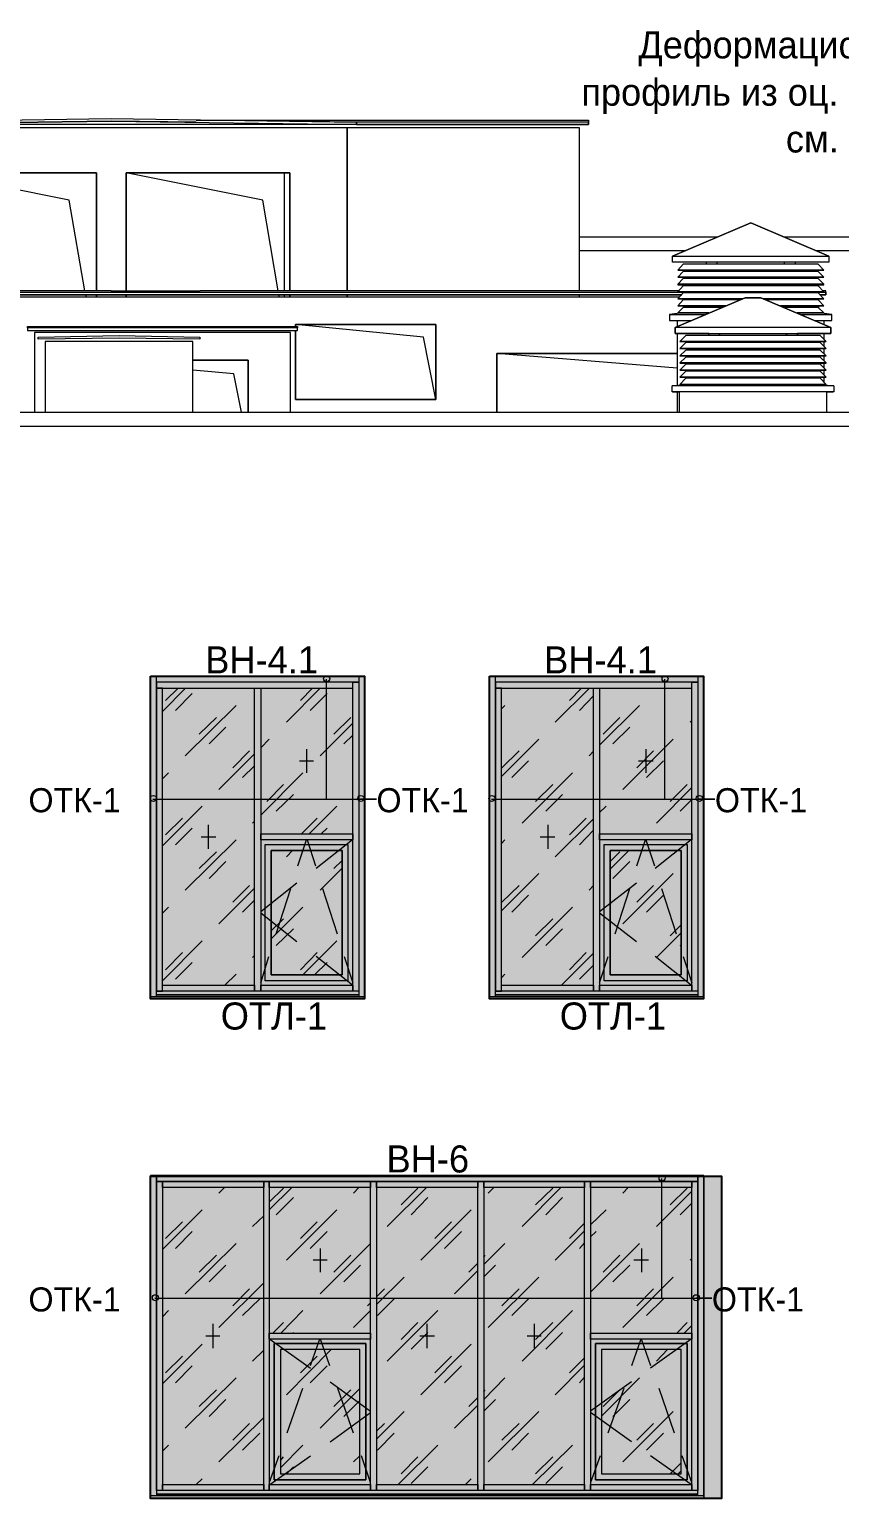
# Model space of a CAD drawing. Header units: millimetres. Extents: x 2294 to 908349, y -83289 to 219220.
# Drawn here: x 331641 to 338451, y 98100 to 110458 of the extents above; entities that cross this region are included whole.
import ezdxf

# ---------------------------------------------------------------- set-up
doc = ezdxf.new("R2010")
doc.units = ezdxf.units.MM
doc.layers.add('PDF _Геометрия', color=7, linetype='Continuous')
doc.layers.add('PDF _Текст', color=7, linetype='Continuous')

msp = doc.modelspace()

# ---------------------------------------------------------------- hatches: boundary and pattern name
at = {"transparency": 33554551}
h = msp.add_hatch(color=3, dxfattribs=at)
h.dxf.hatch_style = 1
h.paths.add_polyline_path([(332657.6, 105017.1), (334456.7, 105017.1), (334456.7, 102303.7), (332657.6, 102303.7)])
h = msp.add_hatch(color=3, dxfattribs=at)
h.dxf.hatch_style = 1
h.paths.add_polyline_path([(335506.5, 105017.1), (337305.5, 105017.1), (337305.5, 102303.7), (335506.5, 102303.7)])
h = msp.add_hatch(color=3, dxfattribs=at)
h.dxf.hatch_style = 1
h.paths.add_polyline_path([(332657.6, 100813.6), (337457.9, 100813.6), (337457.9, 98100.2), (332657.6, 98100.2)])

# ---------------------------------------------------------------- linework, layer by layer
for points in [[(332657.6, 105017.1), (334456.7, 105017.1), (334456.7, 102303.7), (332657.6, 102303.7)], [(335506.5, 105017.1), (337305.5, 105017.1), (337305.5, 102303.7), (335506.5, 102303.7)], [(332657.6, 100813.6), (337457.9, 100813.6), (337457.9, 98100.2), (332657.6, 98100.2)]]:
    msp.add_lwpolyline(points, close=True)
at = {"layer": 'PDF _Геометрия', "lineweight": 9}
for points in [[(333042.8, 109677.7), (332327.5, 109686.1), (334389, 109656.5), (334389, 109677.7), (333042.8, 109694.6), (336340.4, 109694.6), (336340.4, 109677.7), (334389, 109677.7), (334389, 109656.5), (336340.4, 109656.5), (330270.2, 109656.5), (332327.5, 109686.1), (330270.2, 109656.5), (330270.2, 109677.7), (332327.5, 109707.3), (334389, 109677.7)], [(336264.2, 108259.6), (336264.2, 109631.1), (334312.8, 109631.1), (334312.8, 108259.6), (334312.8, 109631.1), (330342.2, 109631.1), (330342.2, 108259.6)], [(332107.3, 108259.6), (331976.1, 109021.5), (330829, 109250.1)], [(333732.8, 108259.6), (333601.6, 109021.5), (332454.4, 109250.1)], [(333783.6, 108259.6), (333783.6, 109250.1)], [(338249.5, 108598.2), (345039.3, 108598.2), (345039.3, 108712.5), (345767.4, 108712.5), (346389.7, 108712.5), (346389.7, 109013.1), (347189.7, 109013.1)], [(337081.2, 108500.9), (337047.3, 108500.9), (337047.3, 108551.7), (337703.4, 108831), (338359.6, 108551.7), (338359.6, 108500.9), (338325.7, 108500.9)], [(338359.6, 108551.7), (337703.4, 108831), (337047.3, 108551.7)], [(336264.2, 108712.5), (337428.3, 108712.5)], [(337978.6, 108712.5), (345039.3, 108712.5), (345039.3, 108598.2)], [(336264.2, 108598.2), (337157.4, 108598.2)], [(337330.9, 108483.9), (337330.9, 108500.9)], [(337419.8, 108500.9), (337419.8, 108483.9)], [(337987.1, 108483.9), (337987.1, 108500.9)], [(338076, 108500.9), (338076, 108483.9)], [(338317.2, 108433.1), (338270.7, 108483.9), (337136.2, 108483.9), (337089.6, 108433.1)], [(337089.6, 108433.1), (338317.2, 108433.1), (337089.6, 108433.1)], [(338317.2, 108373.9), (338270.7, 108420.4), (337136.2, 108420.4)], [(337330.9, 108420.4), (337330.9, 108433.1)], [(337419.8, 108433.1), (337419.8, 108420.4)], [(337987.1, 108420.4), (337987.1, 108433.1)], [(338076, 108433.1), (338076, 108420.4)], [(337098.1, 108259.6), (333076.7, 108259.6), (333076.7, 108255.3), (332327.5, 108255.3), (332327.5, 108259.6), (330215.2, 108259.6), (330215.2, 108246.9), (337330.9, 108246.9)], [(337089.6, 108373.9), (338317.2, 108373.9), (337089.6, 108373.9)], [(338270.7, 108301.9), (337136.2, 108301.9), (337089.6, 108251.1)], [(338317.2, 108314.6), (338270.7, 108361.2), (337136.2, 108361.2)], [(337330.9, 108361.2), (337330.9, 108373.9)], [(337330.9, 108301.9), (337330.9, 108310.4)], [(337419.8, 108373.9), (337419.8, 108361.2)], [(337419.8, 108310.4), (337419.8, 108301.9)], [(337987.1, 108361.2), (337987.1, 108373.9)], [(337987.1, 108301.9), (337987.1, 108310.4)], [(338076, 108373.9), (338076, 108361.2)], [(338076, 108310.4), (338076, 108301.9)], [(338076, 108246.9), (338334.2, 108246.9), (338334.2, 108259.6), (338308.8, 108259.6)], [(330215.2, 108246.9), (330215.2, 108225.7), (337123.5, 108225.7), (330215.2, 108225.7), (330215.2, 108242.6)], [(337102.3, 108204.5), (330274.4, 108204.5), (330274.4, 108035.2)], [(332120, 108204.5), (332115.8, 108225.7)], [(333741.3, 108204.5), (333741.3, 108225.7)], [(333783.6, 108204.5), (333783.6, 108225.7)], [(336264.2, 108204.5), (336264.2, 108225.7)], [(338376.5, 107950.6), (337788.1, 108200.3), (337656.9, 108200.3), (337068.5, 107950.6)], [(337089.6, 108251.1), (338317.2, 108251.1), (337089.6, 108251.1)], [(337610.3, 108183.4), (337136.2, 108183.4), (337089.6, 108132.6)], [(337496, 108132.6), (337089.6, 108132.6), (337491.8, 108132.6)], [(338317.2, 108191.8), (338270.7, 108242.6), (337136.2, 108242.6)], [(337330.9, 108242.6), (337330.9, 108251.1)], [(337330.9, 108183.4), (337330.9, 108191.8)], [(337330.9, 108119.9), (337330.9, 108132.6)], [(337419.8, 108251.1), (337419.8, 108242.6)], [(337419.8, 108246.9), (337987.1, 108246.9)], [(337419.8, 108191.8), (337419.8, 108183.4)], [(337419.8, 108132.6), (337419.8, 108119.9)], [(337813.5, 108191.8), (338317.2, 108191.8), (337809.3, 108191.8)], [(338317.2, 108132.6), (338270.7, 108183.4), (337834.7, 108183.4)], [(337953.2, 108132.6), (338317.2, 108132.6), (337953.2, 108132.6)], [(337987.1, 108242.6), (337987.1, 108251.1)], [(337987.1, 108183.4), (337987.1, 108191.8)], [(337987.1, 108119.9), (337987.1, 108132.6)], [(338076, 108251.1), (338076, 108242.6)], [(338076, 108191.8), (338076, 108183.4)], [(338076, 108132.6), (338076, 108119.9)], [(338274.9, 108179.1), (338274.9, 108191.8)], [(338274.9, 108115.7), (338274.9, 108132.6)], [(338334.2, 108246.9), (338334.2, 108225.7), (338283.4, 108225.7), (338334.2, 108225.7), (338334.2, 108242.6)], [(337127.7, 108073.3), (337021.9, 108060.6), (337326.7, 108060.6)], [(337021.9, 108060.6), (337021.9, 108009.8), (337208.2, 108009.8)], [(337030.4, 108009.8), (337085.4, 108009.8), (337085.4, 107959)], [(337470.6, 108119.9), (337136.2, 108119.9), (337089.6, 108073.3)], [(338317.2, 108073.3), (338270.7, 108119.9), (337978.6, 108119.9)], [(338097.1, 108073.3), (338317.2, 108073.3), (338092.9, 108073.3)], [(338122.5, 108060.6), (338385, 108060.6), (338279.1, 108073.3)], [(338241, 108009.8), (338385, 108009.8), (338385, 108060.6)], [(338321.5, 107976), (338321.5, 108009.8), (338376.5, 108009.8)], [(331624.8, 107946.3), (331624.8, 107925.2), (333893.7, 107925.2), (333893.7, 107946.3)], [(331624.8, 107937.9), (331624.8, 107925.2), (333893.7, 107925.2), (333893.7, 107937.9)], [(333834.4, 107239.4), (333834.4, 107908.2), (331684, 107908.2), (331684, 107239.4)], [(335057.8, 107345.2), (334952, 107870.1), (333876.8, 107976)], [(337352.1, 107899.8), (337352.1, 107882.8), (337352.1, 107899.8), (337102.3, 107899.8), (337068.5, 107899.8), (337068.5, 107950.6), (337068.5, 107899.8), (338376.5, 107899.8), (338346.9, 107899.8), (338097.1, 107899.8)], [(337085.4, 107899.8), (337085.4, 107463.8)], [(338338.4, 107832), (338287.6, 107882.8), (337157.4, 107882.8), (337106.6, 107832)], [(337441, 107882.8), (337441, 107899.8), (337441, 107882.8)], [(337441, 107899.8), (338004, 107899.8)], [(338097.1, 107882.8), (338097.1, 107899.8), (338097.1, 107882.8)], [(338321.5, 107849), (338321.5, 107899.8)], [(333013.2, 107239.4), (333013.2, 107832), (331772.9, 107832), (331772.9, 107239.4)], [(338338.4, 107772.8), (338287.6, 107823.6), (337157.4, 107823.6), (337106.6, 107772.8)], [(338287.6, 107760.1), (338338.4, 107713.5), (338287.6, 107760.1), (337157.4, 107760.1), (337106.6, 107713.5), (337157.4, 107760.1)], [(338321.5, 107789.7), (338321.5, 107832)], [(338321.5, 107726.2), (338321.5, 107772.8)], [(337085.4, 107607.7), (335570, 107730.4)], [(338338.4, 107654.2), (338287.6, 107700.8), (337157.4, 107700.8), (337106.6, 107654.2)], [(338338.4, 107590.8), (338287.6, 107641.6), (337157.4, 107641.6), (337106.6, 107590.8)], [(338321.5, 107666.9), (338321.5, 107713.5)], [(338321.5, 107607.7), (338321.5, 107650)], [(333423.8, 107239.4), (333360.3, 107561.1), (333013.2, 107590.8)], [(338338.4, 107531.5), (338287.6, 107582.3), (337157.4, 107582.3), (337106.6, 107531.5)], [(338338.4, 107472.2), (338287.6, 107523), (337157.4, 107523), (337106.6, 107472.2)], [(338321.5, 107548.4), (338321.5, 107590.8)], [(338321.5, 107489.2), (338321.5, 107531.5)], [(338296.1, 107472.2), (338401.9, 107459.5), (338401.9, 107408.7), (337043.1, 107408.7), (337043.1, 107459.5)], [(338401.9, 107459.5), (337043.1, 107459.5), (337148.9, 107472.2)], [(337047.3, 107408.7), (337102.3, 107408.7), (337102.3, 107239.4)], [(337085.4, 107408.7), (337085.4, 107239.4)], [(338321.5, 107468), (338321.5, 107472.2)], [(338342.6, 107239.4), (338342.6, 107408.7), (338397.7, 107408.7)], [(314002.5, 107116.7), (314002.5, 107239.4), (365586.6, 107239.4), (365586.6, 107116.7), (314002.5, 107116.7), (314002.5, 107239.4)], [(332708.4, 102324.8), (332708.4, 102392.6), (332708.4, 103666.7), (332708.4, 102367.2), (332759.2, 102367.2), (332759.2, 103666.7), (332759.2, 104915.5), (332708.4, 104915.5), (332708.4, 103666.7), (332708.4, 104940.9), (332708.4, 105017.1), (332657.6, 105017.1), (332657.6, 104940.9), (332657.6, 103666.7), (332657.6, 102392.6), (332657.6, 102316.4), (332657.6, 105017.1), (334456.7, 105017.1), (334456.7, 102316.4), (334456.7, 102392.6), (334456.7, 103666.7), (334456.7, 104940.9), (334456.7, 105017.1), (334410.1, 105017.1), (334410.1, 104940.9), (334410.1, 103666.7), (334410.1, 102392.6), (334410.1, 102324.8)], [(334135, 104991.7), (334135, 103984.2), (334558.3, 103984.2), (334422.8, 103984.2)], [(335557.3, 102324.8), (335557.3, 102392.6), (335557.3, 103666.7), (335557.3, 102367.2), (335608.1, 102367.2), (335608.1, 103666.7), (335608.1, 104915.5), (335557.3, 104915.5), (335557.3, 103666.7), (335557.3, 104940.9), (335557.3, 105017.1), (335506.5, 105017.1), (335506.5, 104940.9), (335506.5, 103666.7), (335506.5, 102392.6), (335506.5, 102316.4), (335506.5, 105017.1), (337309.8, 105017.1), (337309.8, 102316.4), (337309.8, 102392.6), (337309.8, 103666.7), (337309.8, 104940.9), (337309.8, 105017.1), (337259, 105017.1), (337259, 104940.9), (337259, 103666.7), (337259, 102392.6), (337259, 102324.8)], [(336979.6, 104991.7), (336979.6, 103984.2), (337402.9, 103984.2), (337267.4, 103984.2)], [(332759.2, 104720.7), (332953.9, 104915.5)], [(332784.6, 104813.9), (332890.5, 104915.5)], [(332869.3, 104729.2), (333009, 104873.1)], [(333516.9, 104915.5), (333521.2, 104915.5)], [(333800.6, 104631.8), (334084.2, 104915.5)], [(333919.1, 104813.9), (334020.7, 104915.5)], [(333999.5, 104729.2), (334143.4, 104873.1)], [(335781.6, 104915.5), (335781.6, 104915.5)], [(336061, 104631.8), (336348.9, 104915.5)], [(336179.5, 104813.9), (336281.1, 104915.5)], [(336264.2, 104729.2), (336382.7, 104852)], [(336911.9, 104915.5), (336916.1, 104915.5)], [(332949.7, 104348.2), (333377.3, 104771.5)], [(333068.2, 104530.3), (333212.2, 104669.9)], [(334198.5, 104530.3), (334342.4, 104669.9)], [(335608.1, 104741.9), (335637.7, 104771.5)], [(336433.5, 104437.1), (336767.9, 104771.5)], [(336463.2, 104530.3), (336602.8, 104669.9)], [(333152.9, 104449.8), (333292.6, 104589.5)], [(334084.2, 104348.2), (334359.3, 104623.4)], [(336543.6, 104449.8), (336687.5, 104589.5)], [(337195.5, 104631.8), (337208.2, 104644.5)], [(333584.7, 104416), (333656.6, 104487.9)], [(334283.1, 104449.8), (334359.3, 104521.8)], [(335608.1, 104174.7), (335921.3, 104487.9)], [(336628.2, 104064.6), (337051.6, 104487.9)], [(333233.3, 104064.6), (333533.9, 104365.2)], [(333351.9, 104246.6), (333491.5, 104390.6)], [(333910.6, 104305.9), (334029.1, 104305.9)], [(333969.9, 104403.3), (333969.9, 104204.3)], [(335612.3, 104246.6), (335756.2, 104390.6)], [(335697, 104166.2), (335836.7, 104305.9)], [(336344.6, 104348.2), (336382.7, 104386.3)], [(336746.8, 104246.6), (336886.5, 104390.6)], [(336759.5, 104305.9), (336882.2, 104305.9)], [(336823, 104403.3), (336823, 104204.3)], [(336827.2, 104166.2), (336971.1, 104305.9)], [(332759.2, 104153.5), (332810, 104204.3)], [(333432.3, 104166.2), (333533.9, 104263.6)], [(333584.7, 103848.7), (333940.3, 104204.3)], [(335781.6, 103781), (336204.9, 104204.3)], [(333635.5, 103963), (333775.2, 104106.9)], [(335895.9, 103963), (336039.8, 104106.9)], [(336911.9, 103781), (337208.2, 104081.5)], [(337026.2, 103963), (337170.1, 104106.9)], [(332678.8, 103984.2), (334558.3, 103984.2)], [(333715.9, 103882.6), (333859.8, 104022.3)], [(335523.4, 103984.2), (337402.9, 103984.2)], [(335980.6, 103882.6), (336120.3, 104022.3)], [(337110.8, 103882.6), (337208.2, 103980)], [(332759.2, 103590.5), (333093.6, 103924.9)], [(332784.6, 103683.6), (332928.6, 103823.3)], [(333927.6, 103692.1), (334058.8, 103823.3)], [(333991, 103692.1), (334223.9, 103924.9)], [(336061, 103497.4), (336382.7, 103819.1)], [(336179.5, 103683.6), (336319.2, 103823.3)], [(336433.5, 103869.9), (336488.6, 103924.9)], [(332869.3, 103599), (333009, 103738.7)], [(333144.4, 103768.3), (333144.4, 103565.1)], [(333516.9, 103781), (333533.9, 103797.9)], [(334092.6, 103692.1), (334143.4, 103738.7)], [(335997.5, 103768.3), (335997.5, 103565.1)], [(336264.2, 103599), (336382.7, 103721.7)], [(332949.7, 103218), (333377.3, 103641.3)], [(333085.2, 103666.7), (333207.9, 103666.7)], [(333897.9, 103421.2), (333969.9, 103641.3)], [(333974.1, 103641.3), (334046.1, 103421.2)], [(334355.1, 103641.3), (334050.3, 103400)], [(335608.1, 103611.7), (335637.7, 103641.3)], [(335934, 103666.7), (336056.8, 103666.7)], [(336746.8, 103421.2), (336818.7, 103641.3)], [(336823, 103641.3), (336894.9, 103421.2)], [(337203.9, 103641.3), (336899.2, 103400)], [(333068.2, 103400), (333212.2, 103539.7)], [(333152.9, 103315.4), (333292.6, 103459.3)], [(333800.6, 103497.4), (333851.4, 103552.4)], [(334198.5, 103400), (334270.4, 103467.8)], [(336522.4, 103395.8), (336679, 103552.4)], [(336522.4, 103459.3), (336602.8, 103539.7)], [(336543.6, 103315.4), (336687.5, 103459.3)], [(334084.2, 103218), (334270.4, 103404.3)], [(335608.1, 103044.4), (335921.3, 103357.7)], [(336628.2, 102934.4), (337051.6, 103357.7)], [(333233.3, 102934.4), (333533.9, 103234.9)], [(333351.9, 103116.4), (333491.5, 103256.1)], [(333889.5, 103277.3), (333584.7, 103036)], [(333715.9, 102849.7), (333838.7, 103230.7)], [(334105.3, 103230.7), (334228.1, 102849.7)], [(335612.3, 103116.4), (335756.2, 103256.1)], [(336344.6, 103218), (336382.7, 103256.1)], [(336742.5, 103277.3), (336433.5, 103036)], [(336564.7, 102849.7), (336687.5, 103230.7)], [(336746.8, 103116.4), (336886.5, 103256.1)], [(336954.2, 103230.7), (337076.9, 102849.7)], [(332759.2, 103023.3), (332810, 103074.1)], [(333432.3, 103031.7), (333533.9, 103133.3)], [(333673.6, 102807.4), (333940.3, 103074.1)], [(335697, 103031.7), (335836.7, 103175.7)], [(335781.6, 102650.8), (336204.9, 103074.1)], [(336827.2, 103031.7), (336971.1, 103175.7)], [(333889.5, 102782), (333584.7, 103023.3)], [(333673.6, 102875.1), (333775.2, 102976.7)], [(335895.9, 102832.8), (336039.8, 102976.7)], [(336742.5, 102782), (336433.5, 103023.3)], [(333715.9, 102752.4), (333859.8, 102892.1)], [(335980.6, 102752.4), (336120.3, 102892.1)], [(336911.9, 102650.8), (337119.3, 102858.2)], [(337026.2, 102832.8), (337119.3, 102925.9)], [(332759.2, 102456.1), (333093.6, 102790.5)], [(332784.6, 102549.2), (332928.6, 102693.1)], [(333919.1, 102549.2), (334058.8, 102693.1)], [(333940.3, 102506.8), (334223.9, 102790.5)], [(336179.5, 102549.2), (336319.2, 102693.1)], [(337110.8, 102752.4), (337119.3, 102756.6)], [(332869.3, 102468.8), (333009, 102608.4)], [(333516.9, 102650.8), (333533.9, 102667.7)], [(333584.7, 102439.1), (333652.4, 102659.2)], [(334037.6, 102506.8), (334143.4, 102608.4)], [(334355.1, 102418), (334050.3, 102659.2)], [(334287.4, 102659.2), (334359.3, 102439.1)], [(336111.8, 102418), (336382.7, 102688.9)], [(336264.2, 102468.8), (336382.7, 102587.3)], [(336433.5, 102439.1), (336505.5, 102659.2)], [(337203.9, 102418), (336899.2, 102659.2)], [(337136.2, 102659.2), (337208.2, 102439.1)], [(333284.1, 102418), (333377.3, 102511.1)], [(335608.1, 102481.5), (335637.7, 102511.1)], [(336767.9, 102506.8), (336767.9, 102511.1)], [(334456.7, 102307.9), (334456.7, 102303.7), (332657.6, 102303.7), (332657.6, 102324.8), (332657.6, 102329.1)], [(332657.6, 102324.8), (334456.7, 102324.8)], [(334410.1, 102367.2), (332708.4, 102367.2)], [(334410.1, 102337.5), (332708.4, 102337.5), (334410.1, 102337.5)], [(334410.1, 102337.5), (332708.4, 102337.5)], [(334456.7, 102329.1), (334456.7, 102324.8), (334456.7, 102303.7)], [(337309.8, 102307.9), (337309.8, 102303.7), (335506.5, 102303.7), (335506.5, 102324.8), (335506.5, 102329.1)], [(335506.5, 102324.8), (337309.8, 102324.8)], [(337259, 102367.2), (335557.3, 102367.2)], [(337259, 102337.5), (335557.3, 102337.5), (337259, 102337.5)], [(337259, 102337.5), (335557.3, 102337.5)], [(337309.8, 102329.1), (337309.8, 102324.8), (337309.8, 102303.7)], [(332657.6, 102303.7), (332657.6, 102307.9)], [(335506.5, 102303.7), (335506.5, 102307.9)], [(337259, 98125.6), (337259, 98193.4), (337259, 99467.5), (337259, 98168), (337208.2, 98168), (337208.2, 99467.5), (337208.2, 100741.7), (337208.2, 100767.1), (337259, 100767.1), (337259, 100741.7), (337259, 99467.5), (337259, 100741.7), (337259, 100817.9), (337309.8, 100817.9), (337309.8, 100741.7), (337309.8, 99467.5), (337309.8, 98193.4), (337309.8, 98117.2), (337309.8, 100817.9), (332657.6, 100817.9), (332657.6, 98117.2), (332657.6, 98193.4), (332657.6, 99467.5), (332657.6, 100741.7), (332657.6, 100817.9), (332708.4, 100817.9), (332708.4, 100741.7), (332708.4, 100767.1), (332759.2, 100767.1), (332759.2, 100741.7), (332759.2, 99467.5), (332759.2, 98168), (332708.4, 98168)], [(333233.3, 100669.7), (333279.9, 100716.3)], [(333656.6, 100530), (333847.1, 100716.3)], [(334363.6, 100669.7), (334410.1, 100716.3)], [(334647.2, 100390.3), (334977.4, 100716.3)], [(335498, 100669.7), (335544.6, 100716.3)], [(335781.6, 100390.3), (336107.6, 100716.3)], [(336628.2, 100669.7), (336674.8, 100716.3)], [(336954.2, 100792.5), (336954.2, 99785), (337377.5, 99785), (337246.3, 99785)], [(333656.6, 100593.5), (333775.2, 100712)], [(333715.9, 100487.7), (333859.8, 100631.6)], [(334765.7, 100572.3), (334905.4, 100712)], [(334850.4, 100487.7), (334990.1, 100631.6)], [(335895.9, 100572.3), (336039.8, 100712)], [(335980.6, 100487.7), (336120.3, 100631.6)], [(336911.9, 100390.3), (337208.2, 100686.6)], [(337026.2, 100572.3), (337170.1, 100712)], [(332759.2, 100195.6), (333093.6, 100530)], [(333516.9, 100390.3), (333610.1, 100479.2)], [(333800.6, 100106.7), (334223.9, 100530)], [(334930.8, 100106.7), (335354.1, 100530)], [(336357.3, 100403), (336488.6, 100530)], [(337110.8, 100487.7), (337208.2, 100585)], [(332784.6, 100288.7), (332928.6, 100428.4)], [(332869.3, 100204.1), (333009, 100348)], [(333919.1, 100288.7), (334058.8, 100428.4)], [(333999.5, 100204.1), (334143.4, 100348)], [(335049.3, 100288.7), (335189, 100428.4)], [(335129.7, 100204.1), (335273.7, 100348)], [(336061, 100106.7), (336306.5, 100352.2)], [(336179.5, 100288.7), (336306.5, 100415.7)], [(336357.3, 100301.4), (336403.9, 100348)], [(332949.7, 99823.1), (333377.3, 100246.4)], [(334084.2, 99823.1), (334507.5, 100246.4)], [(335459.9, 100068.6), (335637.7, 100246.4)], [(336264.2, 100204.1), (336306.5, 100250.6)], [(336357.3, 99835.8), (336767.9, 100246.4)], [(333068.2, 100005.1), (333212.2, 100149)], [(334143.4, 100106.7), (334024.9, 100106.7)], [(334084.2, 100204.1), (334084.2, 100005.1)], [(334198.5, 100005.1), (334342.4, 100149)], [(335459.9, 100132.1), (335472.6, 100149)], [(336463.2, 100005.1), (336602.8, 100149)], [(336844.1, 100106.7), (336721.4, 100106.7)], [(336784.9, 100204.1), (336784.9, 100005.1)], [(337195.5, 100106.7), (337208.2, 100119.4)], [(333152.9, 99924.7), (333292.6, 100064.4)], [(334283.1, 99924.7), (334422.8, 100064.4)], [(335214.4, 99823.1), (335409.1, 100017.8)], [(335332.9, 100005.1), (335409.1, 100081.3)], [(335459.9, 99967), (335557.3, 100064.4)], [(336543.6, 99924.7), (336687.5, 100064.4)], [(333233.3, 99539.5), (333610.1, 99916.2)], [(333351.9, 99721.5), (333491.5, 99865.4)], [(334558.3, 99734.2), (334791.1, 99962.8)], [(334558.3, 99797.7), (334626, 99865.4)], [(335498, 99539.5), (335921.3, 99962.8)], [(335612.3, 99721.5), (335756.2, 99865.4)], [(336628.2, 99539.5), (337051.6, 99962.8)], [(336746.8, 99721.5), (336886.5, 99865.4)], [(332695.7, 99785), (337377.5, 99785)], [(333432.3, 99641.1), (333576.2, 99780.8)], [(334482.1, 99721.5), (334507.5, 99746.9)], [(334566.7, 99641.1), (334706.4, 99780.8)], [(335697, 99641.1), (335836.7, 99780.8)], [(336827.2, 99641.1), (336971.1, 99780.8)], [(332759.2, 99628.4), (332810, 99683.4)], [(333754, 99492.9), (333940.3, 99683.4)], [(334363.6, 99539.5), (334507.5, 99683.4)], [(334647.2, 99255.9), (335074.7, 99683.4)], [(335781.6, 99255.9), (336204.9, 99683.4)], [(333182.5, 99569.1), (333182.5, 99365.9)], [(333686.3, 99492.9), (333775.2, 99581.8)], [(333851.4, 99492.9), (333859.8, 99497.1)], [(334765.7, 99437.9), (334905.4, 99581.8)], [(334850.4, 99357.5), (334990.1, 99497.1)], [(334981.6, 99569.1), (334981.6, 99365.9)], [(335883.2, 99569.1), (335883.2, 99365.9)], [(335895.9, 99437.9), (336039.8, 99581.8)], [(335980.6, 99357.5), (336120.3, 99497.1)], [(337081.2, 99492.9), (337170.1, 99581.8)], [(337144.7, 99492.9), (337208.2, 99556.4)], [(337259, 98168), (332708.4, 98168), (332708.4, 99467.5), (332708.4, 98193.4), (332708.4, 98125.6)], [(332759.2, 99065.4), (333093.6, 99399.8)], [(333241.8, 99467.5), (333123.3, 99467.5)], [(333660.9, 99442.1), (334003.7, 99196.6)], [(334079.9, 99442.1), (333999.5, 99217.8)], [(334164.6, 99217.8), (334088.4, 99442.1)], [(335045.1, 99467.5), (334922.3, 99467.5)], [(334930.8, 98972.2), (335354.1, 99399.8)], [(335942.5, 99467.5), (335824, 99467.5)], [(336780.6, 99442.1), (336700.2, 99217.8)], [(336865.3, 99217.8), (336784.9, 99442.1)], [(337203.9, 99442.1), (336861.1, 99196.6)], [(332784.6, 99158.5), (332928.6, 99298.2)], [(333516.9, 99255.9), (333610.1, 99349)], [(333800.6, 98972.2), (334177.3, 99353.2)], [(333919.1, 99158.5), (334058.8, 99298.2)], [(335049.3, 99158.5), (335189, 99298.2)], [(336179.5, 99158.5), (336306.5, 99285.5)], [(336911.9, 99255.9), (337005, 99353.2)], [(332869.3, 99073.8), (333009, 99217.8)], [(332949.7, 98692.9), (333377.3, 99116.2)], [(333999.5, 99073.8), (334143.4, 99217.8)], [(335129.7, 99073.8), (335273.7, 99217.8)], [(335459.9, 98934.1), (335637.7, 99116.2)], [(336061, 98972.2), (336306.5, 99222)], [(336264.2, 99073.8), (336306.5, 99120.4)], [(336450.5, 98794.5), (336767.9, 99116.2)], [(333068.2, 98874.9), (333212.2, 99014.6)], [(333936, 99027.3), (333804.8, 98650.5)], [(334084.2, 98692.9), (334418.6, 99027.3)], [(334168.8, 99082.3), (334507.5, 98836.8)], [(334198.5, 98874.9), (334342.4, 99014.6)], [(334363.6, 98650.5), (334232.3, 99027.3)], [(335459.9, 99001.9), (335472.6, 99014.6)], [(336700.2, 99082.3), (336357.3, 98836.8)], [(336463.2, 98874.9), (336602.8, 99014.6)], [(336636.7, 99027.3), (336501.3, 98650.5)], [(337064.2, 98650.5), (336933, 99027.3)], [(333152.9, 98790.2), (333292.6, 98934.1)], [(334283.1, 98790.2), (334418.6, 98925.7)], [(335214.4, 98692.9), (335409.1, 98887.6)], [(335332.9, 98874.9), (335409.1, 98951.1)], [(335459.9, 98836.8), (335557.3, 98934.1)], [(336543.6, 98790.2), (336687.5, 98934.1)], [(333233.3, 98409.2), (333610.1, 98781.8)], [(334168.8, 98578.6), (334507.5, 98824.1)], [(334558.3, 98599.7), (334791.1, 98832.6)], [(335498, 98409.2), (335921.3, 98832.6)], [(336700.2, 98578.6), (336357.3, 98824.1)], [(336628.2, 98409.2), (337051.6, 98832.6)], [(333351.9, 98591.3), (333491.5, 98731)], [(333432.3, 98506.6), (333576.2, 98650.5)], [(334558.3, 98667.5), (334626, 98731)], [(334566.7, 98506.6), (334706.4, 98650.5)], [(335612.3, 98591.3), (335756.2, 98731)], [(335697, 98506.6), (335836.7, 98650.5)], [(336746.8, 98591.3), (336886.5, 98731)], [(336827.2, 98506.6), (336971.1, 98650.5)], [(332759.2, 98498.1), (332810, 98548.9)], [(333749.8, 98358.5), (333940.3, 98548.9)], [(334740.3, 98218.8), (335074.7, 98548.9)], [(335870.5, 98218.8), (336204.9, 98548.9)], [(333737.1, 98460), (333656.6, 98235.7)], [(333660.9, 98218.8), (334003.7, 98460)], [(333749.8, 98421.9), (333775.2, 98451.6)], [(334363.6, 98409.2), (334418.6, 98460)], [(334507.5, 98235.7), (334431.3, 98460)], [(334765.7, 98307.7), (334905.4, 98451.6)], [(335895.9, 98307.7), (336039.8, 98451.6)], [(336437.8, 98460), (336357.3, 98235.7)], [(337203.9, 98218.8), (336861.1, 98460)], [(337026.2, 98307.7), (337119.3, 98400.8)], [(337208.2, 98235.7), (337127.7, 98460)], [(333042.8, 98218.8), (333093.6, 98265.3)], [(333800.6, 98307.7), (333859.8, 98366.9)], [(334850.4, 98227.2), (334990.1, 98366.9)], [(335307.5, 98218.8), (335354.1, 98265.3)], [(335980.6, 98227.2), (336120.3, 98366.9)], [(337093.9, 98307.7), (337119.3, 98333.1)], [(337309.8, 98129.9), (337309.8, 98125.6), (337309.8, 98100.2), (332657.6, 98100.2), (332657.6, 98125.6), (332657.6, 98129.9)], [(332657.6, 98125.6), (337309.8, 98125.6)], [(337259, 98138.3), (332708.4, 98138.3), (337259, 98138.3)], [(337259, 98138.3), (332708.4, 98138.3)], [(332657.6, 98104.5), (332657.6, 98108.7)], [(337309.8, 98108.7), (337309.8, 98104.5)]]:
    msp.add_lwpolyline(points, dxfattribs=at)
for points in [[(336340.4, 109677.7), (336340.4, 109656.5)], [(330829, 109250.1), (330829, 108259.6), (330829, 109250.1), (332204.7, 109250.1), (332204.7, 108259.6), (332204.7, 109250.1)], [(332454.4, 109250.1), (332454.4, 108255.3), (332454.4, 109250.1), (333830.2, 109250.1), (333830.2, 108259.6), (333830.2, 109250.1)], [(337047.3, 108551.7), (338359.6, 108551.7), (338359.6, 108500.9), (337047.3, 108500.9)], [(337089.6, 108373.9), (337136.2, 108420.4)], [(337089.6, 108314.6), (337136.2, 108361.2)], [(337089.6, 108314.6), (337089.6, 108310.4), (338317.2, 108310.4), (338317.2, 108314.6)], [(338270.7, 108301.9), (338317.2, 108251.1)], [(332204.7, 108225.7), (332204.7, 108204.5)], [(332454.4, 108204.5), (332454.4, 108225.7)], [(333830.2, 108225.7), (333830.2, 108204.5)], [(334312.8, 108204.5), (334312.8, 108225.7)], [(337068.5, 107950.6), (337656.9, 108200.3), (337788.1, 108200.3), (338376.5, 107950.6), (338376.5, 107899.8), (338376.5, 107950.6)], [(337089.6, 108191.8), (337635.7, 108191.8), (337089.6, 108191.8), (337136.2, 108242.6)], [(337089.6, 108073.3), (337352.1, 108073.3)], [(333893.7, 107946.3), (331624.8, 107946.3), (331624.8, 107959), (333893.7, 107959)], [(332395.2, 107882.8), (333072.5, 107870.1), (333072.5, 107853.2), (332395.2, 107861.7), (331713.7, 107853.2), (331713.7, 107870.1)], [(333876.8, 107976), (333876.8, 107959), (333876.8, 107976), (335057.8, 107976), (335057.8, 107345.2), (333876.8, 107345.2), (333876.8, 107925.2), (333876.8, 107345.2), (335057.8, 107345.2), (335057.8, 107976)], [(338004, 107899.8), (338004, 107882.8)], [(337106.6, 107832), (337110.8, 107832), (338338.4, 107832)], [(337106.6, 107772.8), (337110.8, 107772.8), (338338.4, 107772.8)], [(337352.1, 107832), (337352.1, 107823.6)], [(337352.1, 107772.8), (337352.1, 107760.1)], [(337441, 107823.6), (337441, 107832)], [(337441, 107760.1), (337441, 107772.8)], [(338004, 107832), (338004, 107823.6)], [(338004, 107772.8), (338004, 107760.1)], [(338097.1, 107823.6), (338097.1, 107832)], [(338097.1, 107760.1), (338097.1, 107772.8)], [(333013.2, 107675.4), (333478.8, 107675.4), (333478.8, 107239.4), (333478.8, 107675.4)], [(335570, 107730.4), (335570, 107239.4), (335570, 107730.4), (337085.4, 107730.4)], [(337106.6, 107713.5), (337110.8, 107713.5), (338338.4, 107713.5)], [(337106.6, 107654.2), (337110.8, 107650), (338338.4, 107650), (338338.4, 107654.2)], [(337352.1, 107713.5), (337352.1, 107700.8)], [(337352.1, 107650), (337352.1, 107641.6)], [(337441, 107700.8), (337441, 107713.5)], [(337441, 107641.6), (337441, 107650)], [(338004, 107713.5), (338004, 107700.8)], [(338004, 107650), (338004, 107641.6)], [(338097.1, 107700.8), (338097.1, 107713.5)], [(338097.1, 107641.6), (338097.1, 107650)], [(337106.6, 107590.8), (337110.8, 107590.8), (338338.4, 107590.8)], [(337106.6, 107531.5), (337110.8, 107531.5), (338338.4, 107531.5)], [(337352.1, 107590.8), (337352.1, 107582.3)], [(337352.1, 107531.5), (337352.1, 107523)], [(337441, 107582.3), (337441, 107590.8)], [(337441, 107523), (337441, 107531.5)], [(338004, 107590.8), (338004, 107582.3)], [(338004, 107531.5), (338004, 107523)], [(338097.1, 107582.3), (338097.1, 107590.8)], [(338097.1, 107523), (338097.1, 107531.5)], [(337106.6, 107472.2), (337110.8, 107472.2), (338338.4, 107472.2)], [(333559.3, 104966.3), (332708.4, 104966.3), (332708.4, 104915.5), (333559.3, 104915.5), (334359.3, 104915.5), (334359.3, 104966.3), (333559.3, 104966.3), (332733.8, 104966.3), (332708.4, 104966.3), (332708.4, 105017.1), (332733.8, 105017.1), (333559.3, 105017.1), (334384.7, 105017.1), (334410.1, 105017.1), (334410.1, 104966.3), (334384.7, 104966.3)], [(334359.3, 104940.9), (334359.3, 104966.3), (334410.1, 104966.3), (334410.1, 104940.9), (334410.1, 103666.7), (334410.1, 102367.2), (334359.3, 102367.2), (334359.3, 103666.7)], [(336408.1, 104966.3), (335557.3, 104966.3), (335557.3, 104915.5), (336408.1, 104915.5), (337208.2, 104915.5), (337208.2, 104966.3), (336408.1, 104966.3), (335582.7, 104966.3), (335557.3, 104966.3), (335557.3, 105017.1), (335582.7, 105017.1), (336408.1, 105017.1), (337233.6, 105017.1), (337259, 105017.1), (337259, 104966.3), (337233.6, 104966.3)], [(337208.2, 104940.9), (337208.2, 104966.3), (337259, 104966.3), (337259, 104940.9), (337259, 103666.7), (337259, 102367.2), (337208.2, 102367.2), (337208.2, 103666.7)], [(333584.7, 102367.2), (333533.9, 102367.2), (332759.2, 102367.2), (332759.2, 102418), (333533.9, 102418), (333533.9, 102367.2), (333533.9, 103666.7), (333533.9, 104915.5), (333584.7, 104915.5), (333584.7, 103666.7)], [(336433.5, 102367.2), (336382.7, 102367.2), (335608.1, 102367.2), (335608.1, 102418), (336382.7, 102418), (336382.7, 102367.2), (336382.7, 103666.7), (336382.7, 104915.5), (336433.5, 104915.5), (336433.5, 103666.7)], [(334359.3, 103641.3), (333584.7, 103641.3), (333584.7, 103692.1), (334359.3, 103692.1)], [(337208.2, 103641.3), (336433.5, 103641.3), (336433.5, 103692.1), (337208.2, 103692.1)], [(333622.8, 103603.2), (334317, 103603.2), (334317, 102456.1), (333622.8, 102456.1)], [(334317, 103603.2), (334317, 102456.1), (333622.8, 102456.1), (333622.8, 103603.2)], [(336471.6, 103603.2), (337170.1, 103603.2), (337170.1, 102456.1), (336471.6, 102456.1)], [(337170.1, 103603.2), (337170.1, 102456.1), (336471.6, 102456.1), (336471.6, 103603.2)], [(334270.4, 103552.4), (333673.6, 103552.4), (333673.6, 102506.8), (334270.4, 102506.8)], [(333673.6, 102506.8), (333673.6, 103552.4), (334270.4, 103552.4), (334270.4, 102506.8)], [(337119.3, 103552.4), (336522.4, 103552.4), (336522.4, 102506.8), (337119.3, 102506.8)], [(336522.4, 102506.8), (336522.4, 103552.4), (337119.3, 103552.4), (337119.3, 102506.8)], [(334359.3, 102367.2), (333584.7, 102367.2), (333584.7, 102418), (334359.3, 102418)], [(337208.2, 102367.2), (336433.5, 102367.2), (336433.5, 102418), (337208.2, 102418)], [(337233.6, 100817.9), (337259, 100817.9), (337259, 100767.1), (337233.6, 100767.1), (336331.9, 100767.1), (335434.5, 100767.1), (334532.9, 100767.1), (333635.5, 100767.1), (332733.8, 100767.1), (332708.4, 100767.1), (332708.4, 100817.9), (332733.8, 100817.9), (333635.5, 100817.9), (334532.9, 100817.9), (335434.5, 100817.9), (336331.9, 100817.9)], [(332708.4, 99467.5), (332708.4, 100741.7)], [(332759.2, 100767.1), (333610.1, 100767.1), (333610.1, 100716.3), (332759.2, 100716.3)], [(333610.1, 100741.7), (333610.1, 100767.1), (333656.6, 100767.1), (333656.6, 100741.7), (333656.6, 99467.5), (333656.6, 98168), (333610.1, 98168), (333610.1, 99467.5)], [(333656.6, 100767.1), (334507.5, 100767.1), (334507.5, 100716.3), (333656.6, 100716.3)], [(334507.5, 100741.7), (334507.5, 100767.1), (334558.3, 100767.1), (334558.3, 100741.7), (334558.3, 99467.5), (334558.3, 98168), (334507.5, 98168), (334507.5, 99467.5)], [(334558.3, 100767.1), (335409.1, 100767.1), (335409.1, 100716.3), (334558.3, 100716.3)], [(335409.1, 100741.7), (335409.1, 100767.1), (335459.9, 100767.1), (335459.9, 100741.7), (335459.9, 99467.5), (335459.9, 98168), (335409.1, 98168), (335409.1, 99467.5)], [(335459.9, 100767.1), (336306.5, 100767.1), (336306.5, 100716.3), (335459.9, 100716.3)], [(336306.5, 100741.7), (336306.5, 100767.1), (336357.3, 100767.1), (336357.3, 100741.7), (336357.3, 99467.5), (336357.3, 98168), (336306.5, 98168), (336306.5, 99467.5)], [(336357.3, 100767.1), (337208.2, 100767.1), (337208.2, 100716.3), (336357.3, 100716.3)], [(333656.6, 99492.9), (334507.5, 99492.9), (334507.5, 99442.1), (333656.6, 99442.1)], [(336357.3, 99492.9), (337208.2, 99492.9), (337208.2, 99442.1), (336357.3, 99442.1)], [(334469.4, 98256.9), (334469.4, 99404), (333699, 99404), (333699, 98256.9)], [(333699, 99404), (334469.4, 99404), (334469.4, 98256.9), (333699, 98256.9)], [(337170.1, 98256.9), (337170.1, 99404), (336399.7, 99404), (336399.7, 98256.9)], [(336399.7, 99404), (337170.1, 99404), (337170.1, 98256.9), (336399.7, 98256.9)], [(333749.8, 99353.2), (333749.8, 98307.7), (334418.6, 98307.7), (334418.6, 99353.2)], [(334418.6, 99353.2), (333749.8, 99353.2), (333749.8, 98307.7), (334418.6, 98307.7)], [(336450.5, 99353.2), (336450.5, 98307.7), (337119.3, 98307.7), (337119.3, 99353.2)], [(337119.3, 99353.2), (336450.5, 99353.2), (336450.5, 98307.7), (337119.3, 98307.7)], [(332759.2, 98218.8), (333610.1, 98218.8), (333610.1, 98168), (332759.2, 98168)], [(333656.6, 98218.8), (334507.5, 98218.8), (334507.5, 98168), (333656.6, 98168)], [(334558.3, 98218.8), (335409.1, 98218.8), (335409.1, 98168), (334558.3, 98168)], [(335459.9, 98218.8), (336306.5, 98218.8), (336306.5, 98168), (335459.9, 98168)], [(336357.3, 98218.8), (337208.2, 98218.8), (337208.2, 98168), (336357.3, 98168)]]:
    msp.add_lwpolyline(points, close=True, dxfattribs=at)
for points in [[(334113.8, 104995.9), (334113.8, 105008.6), (334122.3, 105017.1), (334139.2, 105017.1)], [(334113.8, 104995.9), (334113.8, 105008.6), (334122.3, 105017.1), (334139.2, 105017.1)], [(334139.2, 104970.5), (334122.3, 104970.5), (334113.8, 104983.2), (334113.8, 104995.9)], [(334139.2, 104970.5), (334122.3, 104970.5), (334113.8, 104983.2), (334113.8, 104995.9)], [(334139.2, 105017.1), (334151.9, 105017.1), (334164.6, 105008.6), (334164.6, 104995.9)], [(334139.2, 105017.1), (334151.9, 105017.1), (334164.6, 105008.6), (334164.6, 104995.9)], [(334164.6, 104995.9), (334164.6, 104983.2), (334151.9, 104970.5), (334139.2, 104970.5)], [(334164.6, 104995.9), (334164.6, 104983.2), (334151.9, 104970.5), (334139.2, 104970.5)], [(336958.4, 104995.9), (336958.4, 105008.6), (336966.9, 105017.1), (336983.8, 105017.1)], [(336958.4, 104995.9), (336958.4, 105008.6), (336966.9, 105017.1), (336983.8, 105017.1)], [(336983.8, 104970.5), (336966.9, 104970.5), (336958.4, 104983.2), (336958.4, 104995.9)], [(336983.8, 104970.5), (336966.9, 104970.5), (336958.4, 104983.2), (336958.4, 104995.9)], [(336983.8, 105017.1), (336996.5, 105017.1), (337009.2, 105008.6), (337009.2, 104995.9)], [(336983.8, 105017.1), (336996.5, 105017.1), (337009.2, 105008.6), (337009.2, 104995.9)], [(337009.2, 104995.9), (337009.2, 104983.2), (336996.5, 104970.5), (336983.8, 104970.5)], [(337009.2, 104995.9), (337009.2, 104983.2), (336996.5, 104970.5), (336983.8, 104970.5)], [(332657.6, 103988.4), (332657.6, 104005.4), (332666.1, 104013.8), (332683, 104013.8)], [(332657.6, 103988.4), (332657.6, 104005.4), (332666.1, 104013.8), (332683, 104013.8)], [(332683, 103963), (332666.1, 103963), (332657.6, 103975.7), (332657.6, 103988.4)], [(332683, 103963), (332666.1, 103963), (332657.6, 103975.7), (332657.6, 103988.4)], [(332683, 104013.8), (332695.7, 104013.8), (332708.4, 104005.4), (332708.4, 103988.4)], [(332683, 104013.8), (332695.7, 104013.8), (332708.4, 104005.4), (332708.4, 103988.4)], [(332708.4, 103988.4), (332708.4, 103975.7), (332695.7, 103963), (332683, 103963)], [(332708.4, 103988.4), (332708.4, 103975.7), (332695.7, 103963), (332683, 103963)], [(334401.7, 103988.4), (334401.7, 104005.4), (334410.1, 104013.8), (334427.1, 104013.8)], [(334401.7, 103988.4), (334401.7, 104005.4), (334410.1, 104013.8), (334427.1, 104013.8)], [(334427.1, 103963), (334410.1, 103963), (334401.7, 103975.7), (334401.7, 103988.4)], [(334427.1, 103963), (334410.1, 103963), (334401.7, 103975.7), (334401.7, 103988.4)], [(334427.1, 104013.8), (334439.8, 104013.8), (334452.5, 104005.4), (334452.5, 103988.4)], [(334427.1, 104013.8), (334439.8, 104013.8), (334452.5, 104005.4), (334452.5, 103988.4)], [(334452.5, 103988.4), (334452.5, 103975.7), (334439.8, 103963), (334427.1, 103963)], [(334452.5, 103988.4), (334452.5, 103975.7), (334439.8, 103963), (334427.1, 103963)], [(335502.3, 103988.4), (335502.3, 104005.4), (335510.7, 104013.8), (335527.6, 104013.8)], [(335502.3, 103988.4), (335502.3, 104005.4), (335510.7, 104013.8), (335527.6, 104013.8)], [(335527.6, 103963), (335510.7, 103963), (335502.3, 103975.7), (335502.3, 103988.4)], [(335527.6, 103963), (335510.7, 103963), (335502.3, 103975.7), (335502.3, 103988.4)], [(335527.6, 104013.8), (335540.3, 104013.8), (335553, 104005.4), (335553, 103988.4)], [(335527.6, 104013.8), (335540.3, 104013.8), (335553, 104005.4), (335553, 103988.4)], [(335553, 103988.4), (335553, 103975.7), (335540.3, 103963), (335527.6, 103963)], [(335553, 103988.4), (335553, 103975.7), (335540.3, 103963), (335527.6, 103963)], [(337246.3, 103988.4), (337246.3, 104005.4), (337254.7, 104013.8), (337271.7, 104013.8)], [(337246.3, 103988.4), (337246.3, 104005.4), (337254.7, 104013.8), (337271.7, 104013.8)], [(337271.7, 103963), (337254.7, 103963), (337246.3, 103975.7), (337246.3, 103988.4)], [(337271.7, 103963), (337254.7, 103963), (337246.3, 103975.7), (337246.3, 103988.4)], [(337271.7, 104013.8), (337284.4, 104013.8), (337297.1, 104005.4), (337297.1, 103988.4)], [(337271.7, 104013.8), (337284.4, 104013.8), (337297.1, 104005.4), (337297.1, 103988.4)], [(337297.1, 103988.4), (337297.1, 103975.7), (337284.4, 103963), (337271.7, 103963)], [(337297.1, 103988.4), (337297.1, 103975.7), (337284.4, 103963), (337271.7, 103963)], [(336933, 100796.7), (336933, 100809.4), (336941.5, 100817.9), (336958.4, 100817.9)], [(336933, 100796.7), (336933, 100809.4), (336941.5, 100817.9), (336958.4, 100817.9)], [(336958.4, 100771.3), (336941.5, 100771.3), (336933, 100784), (336933, 100796.7)], [(336958.4, 100771.3), (336941.5, 100771.3), (336933, 100784), (336933, 100796.7)], [(336958.4, 100817.9), (336971.1, 100817.9), (336983.8, 100809.4), (336983.8, 100796.7)], [(336958.4, 100817.9), (336971.1, 100817.9), (336983.8, 100809.4), (336983.8, 100796.7)], [(336983.8, 100796.7), (336983.8, 100784), (336971.1, 100771.3), (336958.4, 100771.3)], [(336983.8, 100796.7), (336983.8, 100784), (336971.1, 100771.3), (336958.4, 100771.3)], [(332674.6, 99789.2), (332674.6, 99806.2), (332683, 99814.6), (332700, 99814.6)], [(332674.6, 99789.2), (332674.6, 99806.2), (332683, 99814.6), (332700, 99814.6)], [(332700, 99763.8), (332683, 99763.8), (332674.6, 99776.5), (332674.6, 99789.2)], [(332700, 99763.8), (332683, 99763.8), (332674.6, 99776.5), (332674.6, 99789.2)], [(332700, 99814.6), (332712.7, 99814.6), (332725.4, 99806.2), (332725.4, 99789.2)], [(332700, 99814.6), (332712.7, 99814.6), (332725.4, 99806.2), (332725.4, 99789.2)], [(332725.4, 99789.2), (332725.4, 99776.5), (332712.7, 99763.8), (332700, 99763.8)], [(332725.4, 99789.2), (332725.4, 99776.5), (332712.7, 99763.8), (332700, 99763.8)], [(337220.9, 99789.2), (337220.9, 99806.2), (337229.3, 99814.6), (337246.3, 99814.6)], [(337220.9, 99789.2), (337220.9, 99806.2), (337229.3, 99814.6), (337246.3, 99814.6)], [(337246.3, 99763.8), (337229.3, 99763.8), (337220.9, 99776.5), (337220.9, 99789.2)], [(337246.3, 99763.8), (337229.3, 99763.8), (337220.9, 99776.5), (337220.9, 99789.2)], [(337246.3, 99814.6), (337259, 99814.6), (337271.7, 99806.2), (337271.7, 99789.2)], [(337246.3, 99814.6), (337259, 99814.6), (337271.7, 99806.2), (337271.7, 99789.2)], [(337271.7, 99789.2), (337271.7, 99776.5), (337259, 99763.8), (337246.3, 99763.8)], [(337271.7, 99789.2), (337271.7, 99776.5), (337259, 99763.8), (337246.3, 99763.8)]]:
    msp.add_open_spline(points, degree=3, dxfattribs=at)

# ---------------------------------------------------------------- texts
at = {"layer": 'PDF _Текст', "attachment_point": 4, "style": ''}
for s, insert, char_height in [('Деформационный шов ДШ-1', (336758.8, 110293.2), 227.029), ('профиль из оц. стали RAL 1019', (336280.5, 109895.3), 227.029), ('см. узел №18 (12)', (337999.1, 109501.7), 227.029), ('ВН-4.1', (333118.5, 105154.7), 227.83), ('ВН-4.1', (335967.1, 105154.7), 227.83), ('ОТК-1', (331632.7, 103973.1), 202.67), ('ОТК-1', (334557.7, 103973.1), 202.67), ('ОТК-1', (337402.2, 103973.1), 202.67), ('ОТЛ-1', (333249, 102157.8), 227.83), ('ОТЛ-1', (336098.5, 102157.8), 227.83), ('ВН-6', (334642.3, 100955.6), 227.83), ('ОТК-1', (331632.7, 99774), 202.67), ('ОТК-1', (337376.8, 99774), 202.67)]:
    msp.add_mtext(s, dxfattribs=dict(at, insert=insert, char_height=char_height))

doc.saveas('drawing.dxf')
